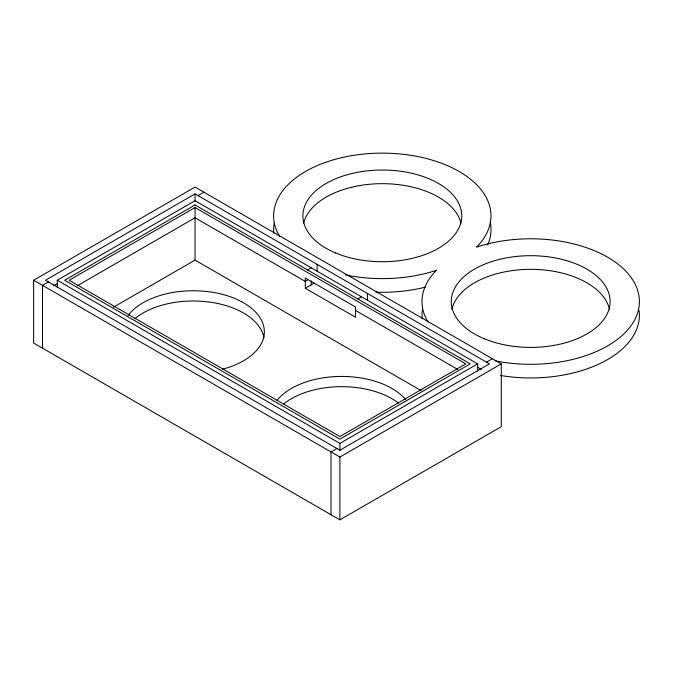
<?xml version="1.0" encoding="UTF-8"?>
<svg xmlns="http://www.w3.org/2000/svg" width="673" height="673" viewBox="0 0 673 673"><rect width="100%" height="100%" fill="white"/><g stroke="black" fill="none" stroke-linecap="round" stroke-linejoin="round"><path stroke-width="1.01" d="M33.65 280.246L195.044 187.06L501.284 363.866L501.284 426.674L339.89 519.85L33.65 343.045L33.65 280.246L339.89 457.051L501.284 363.866M195.044 193.891L45.478 280.246L339.89 450.22L489.456 363.866L195.044 193.891L195.044 201.059M48.431 281.953L42.517 285.36L42.517 348.168M198.005 195.599L203.911 192.184M57.298 287.413L57.298 280.246L195.044 200.714L477.637 363.866L477.637 371.033M53.63 285.773L57.255 283.678M195.044 207.545L69.126 280.246L339.89 436.567L465.809 363.866L195.044 207.545L195.044 260.106L421.29 390.727M77.277 285.773L195.044 217.783L305.306 281.44L307.519 280.161M113.636 307.107L195.044 260.106M307.519 269.923L311.212 267.787M305.306 288.263L355.554 317.277L355.554 307.039L305.306 278.025L305.306 288.263L314.173 283.148M357.775 298.93L361.468 296.801M57.298 280.246L339.89 443.398L477.637 363.866M336.929 448.512L331.023 451.928L331.023 514.736M486.503 362.158L492.417 358.751M477.645 367.281L481.279 369.384M355.554 310.455L457.674 369.41M367.374 293.386L367.374 300.208M339.89 443.398L339.89 450.565M339.89 457.051L339.89 519.85M317.126 264.371L317.126 271.202M311.212 280.952L311.212 284.856M451.886 309.53A79.431 45.857 0 0 1 530.703 269.343A79.431 45.857 0 0 1 609.519 309.53M303.7 222.999A79.431 45.857 0 0 1 382.314 183.67A79.431 45.857 0 0 1 460.929 222.999M639.089 310.514A108.689 62.749 0 0 1 500.619 375.5M422.19 318.783A108.689 62.749 0 0 1 422.383 310.043M490.247 222.14A108.689 62.749 0 0 1 487.656 244.98M425.622 287.085A108.689 62.749 0 0 1 376.098 292.175M273.818 233.295A108.689 62.749 0 0 1 274.29 222.612M279.69 236.551A108.689 62.749 0 0 1 392.393 153.394A108.689 62.749 0 0 1 476.551 247.134A108.689 62.749 0 0 1 638.921 295.725A108.689 62.749 0 0 1 494.891 360.795M345.249 274.862A108.689 62.749 0 0 0 436.466 270.285A108.689 62.749 0 0 0 427.944 321.997M134.718 318.775A71.069 41.028 0 0 1 210.817 302.261A71.069 41.028 0 0 1 263.959 337.787M128.055 315.486A71.069 41.028 0 0 1 243.172 302.572A71.069 41.028 0 0 1 222.41 369.208M283.863 403.825A71.069 41.028 0 0 1 398.677 403.203M277.007 400.427A71.069 41.028 0 0 1 340.967 376.426A71.069 41.028 0 0 1 405.726 399.695M195.044 204.979L64.684 280.246L339.89 439.133L470.242 363.866L195.044 204.979M335.709 253.006A79.431 45.857 0 0 0 461.316 220.609A79.431 45.857 0 0 0 349.918 174.004A79.431 45.857 0 0 0 335.709 253.006M484.097 338.679A79.431 45.857 0 0 0 609.704 306.282A79.431 45.857 0 0 0 498.306 259.677A79.431 45.857 0 0 0 484.097 338.679"/></g></svg>
